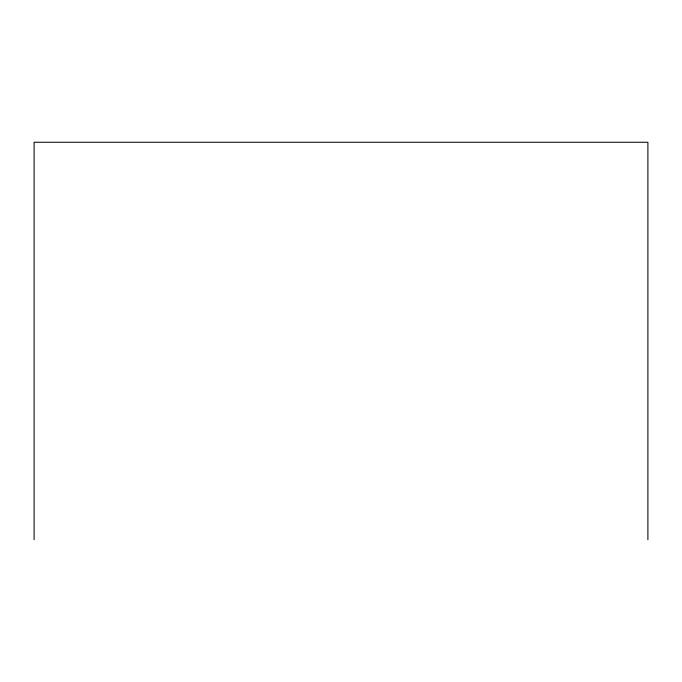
<?xml version="1.0" encoding="UTF-8"?>
<svg xmlns="http://www.w3.org/2000/svg" width="682" height="682" viewBox="0 0 682 682"><rect width="100%" height="100%" fill="white"/><g stroke="black" fill="none" stroke-linecap="round" stroke-linejoin="round"><path stroke-width="1.02" d="M647.9 539.743L647.9 142.257L34.1 142.257L34.1 539.743"/></g></svg>
